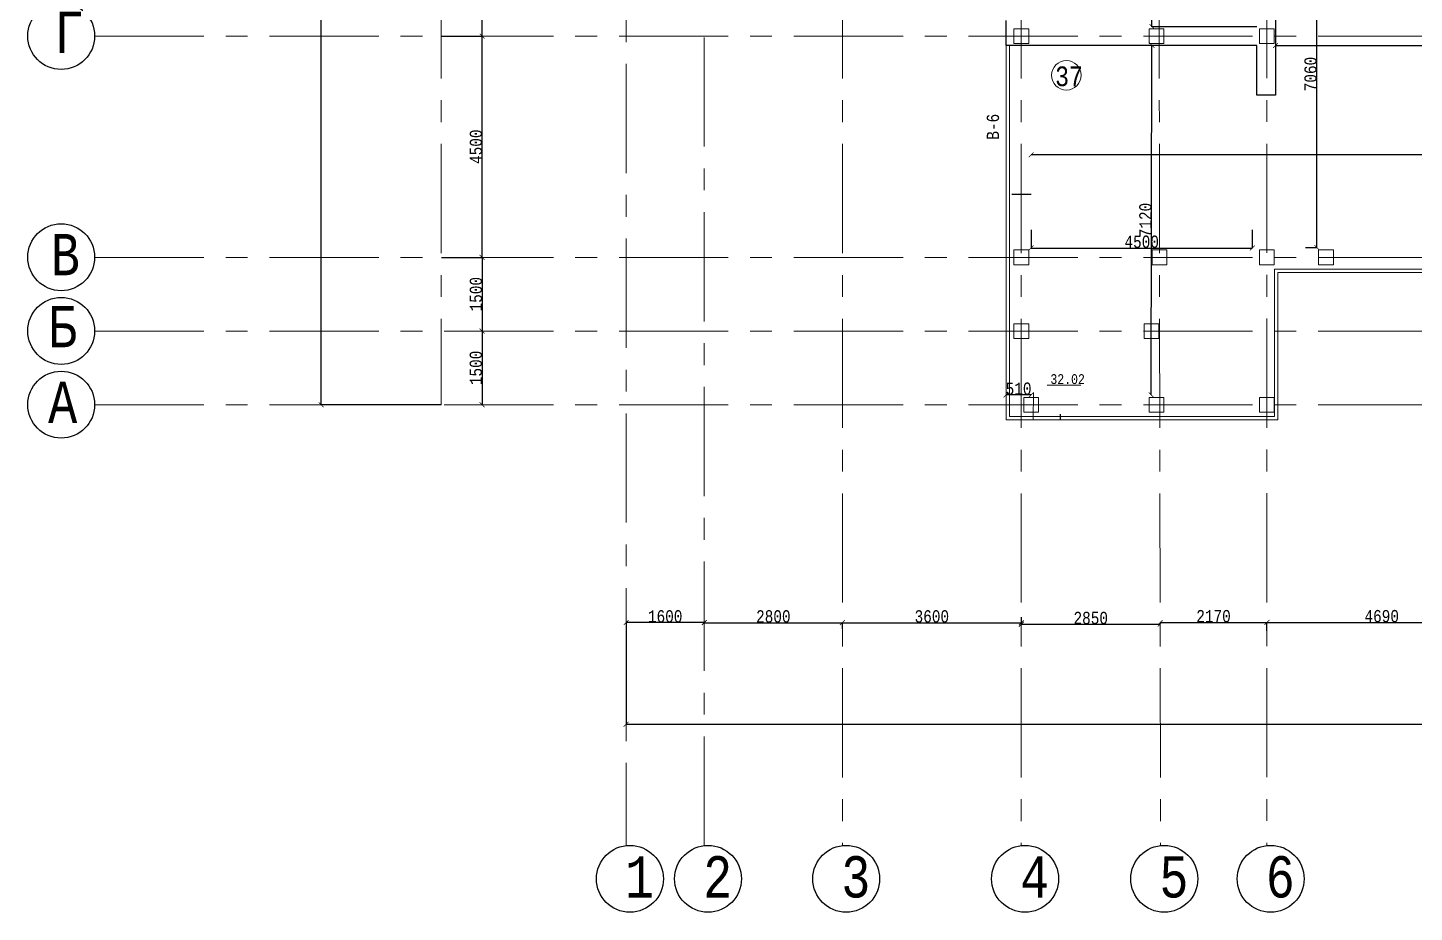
# Model space of a CAD drawing. Header units: millimetres. Extents: x -689206 to 4969298, y -1019800 to 703299.
# Drawn here: x 740475 to 768684, y -934565 to -916565 of the extents above; entities that cross this region are included whole.
import ezdxf

# ---------------------------------------------------------------- set-up
doc = ezdxf.new("R2010")
doc.units = ezdxf.units.MM
doc.linetypes.add('JIS_02_4.0', pattern=[5.5, 4, -1.5])
doc.linetypes.add('осеваяX2', pattern=[101.6, 63.5, -12.7, 12.7, -12.7])
for name, color, linetype, lineweight in [('ОКНА', 250, 'Continuous', 20), ('РАЗМЕРЫ', 7, 'Continuous', 9), ('сваи', 7, 'JIS_02_4.0', 30), ('стены', 7, 'Continuous', 20)]:
    doc.layers.add(name, color=color, linetype=linetype, lineweight=lineweight)
doc.layers.add('сетка', color=104, linetype='Continuous')
doc.layers.add('четотам', color=7, linetype='Continuous')
doc.styles.add('Аннотативный', font='isocteur.ttf', dxfattribs={"width": 0.7, "height": 250})
doc.dimstyles.new('Аннотативный', dxfattribs={"dimscale": 0, "dimtxt": 250, "dimasz": 100, "dimexe": 1.25, "dimexo": 0.625, "dimtad": 1, "dimdec": 0, "dimtxsty": 'Аннотативный', "dimblk": 'ARCHTICK', "dimcen": 2.5, "dimadec": 0, "dimazin": 0, "dimtfac": 1, "dimtdec": 0, "dimtmove": 0, "dimatfit": 3, "dimfxl": 1, "dimarcsym": 0})

# ---------------------------------------------------------------- blocks, each defined once
blk = doc.blocks.new('_ArchTick')
at = {"color": 0, "linetype": 'ByBlock', "const_width": 0.15}
blk.add_lwpolyline([(-0.5, -0.5), (0.5, 0.5)], dxfattribs=at)
blk = doc.blocks.new('*D4560')
at = {"layer": 'Defpoints', "color": 0, "lineweight": 5, "transparency": 16777216}
for p in [(763348, -916921), (763348, -916921), (763334, -924038)]:
    blk.add_point(p, dxfattribs=at)
at = {"layer": 'ОКНА', "color": 0, "lineweight": -2, "transparency": 16777216}
for p, q in [((763334, -924038), (763348, -916921)), ((763349, -916921), (763349, -916921)), ((763334, -924038), (763335, -924038))]:
    blk.add_line(p, q, dxfattribs=at)
at = {"layer": 'ОКНА', "color": 0, "lineweight": -2, "transparency": 16777216, "xscale": 100, "yscale": 100, "zscale": 100}
for p, rotation in [((763348, -916921), 89.88563864919588), ((763334, -924038), 269.8856386491959)]:
    blk.add_blockref('_ArchTick', p, dxfattribs=dict(at, rotation=rotation))
at = {"layer": 'ОКНА', "color": 0, "lineweight": 5, "transparency": 16777216, "insert": (763215, -920479), "char_height": 250, "attachment_point": 5, "rotation": 89.8856, "style": 'Аннотативный'}
blk.add_mtext('7120', dxfattribs=at)
blk = doc.blocks.new('*D4561')
at = {"layer": 'Defpoints', "color": 0, "lineweight": 5, "transparency": 16777216}
for p in [(760889, -920675), (765389, -920675), (765389, -921048)]:
    blk.add_point(p, dxfattribs=at)
at = {"layer": 'ОКНА', "color": 0, "lineweight": -2, "transparency": 16777216}
for p, q in [((760889, -920676), (760889, -921049)), ((765389, -920676), (765389, -921049)), ((760889, -921048), (765389, -921048))]:
    blk.add_line(p, q, dxfattribs=at)
at = {"layer": 'ОКНА', "color": 0, "lineweight": -2, "transparency": 16777216, "xscale": 100, "yscale": 100, "zscale": 100, "rotation": 180}
blk.add_blockref('_ArchTick', (760889, -921048), dxfattribs=at)
at = {"layer": 'ОКНА', "color": 0, "lineweight": -2, "transparency": 16777216, "xscale": 100, "yscale": 100, "zscale": 100}
blk.add_blockref('_ArchTick', (765389, -921048), dxfattribs=at)
at = {"layer": 'ОКНА', "color": 0, "lineweight": 5, "transparency": 16777216, "insert": (763139, -920922), "char_height": 250, "attachment_point": 5, "style": 'Аннотативный'}
blk.add_mtext('4500', dxfattribs=at)
blk = doc.blocks.new('*D4602')
at = {"layer": 'Defpoints', "color": 0, "linetype": 'ByBlock', "lineweight": 5, "transparency": 16777216}
for p in [(766474, -913978), (766701, -913978), (766473, -921038)]:
    blk.add_point(p, dxfattribs=at)
at = {"layer": 'РАЗМЕРЫ', "color": 0, "linetype": 'ByBlock', "lineweight": -2, "transparency": 16777216}
for p, q in [((766474, -913978), (766702, -913978)), ((766700, -921038), (766701, -913978)), ((766474, -921038), (766702, -921038))]:
    blk.add_line(p, q, dxfattribs=at)
at = {"layer": 'РАЗМЕРЫ', "color": 0, "linetype": 'ByBlock', "lineweight": -2, "transparency": 16777216, "xscale": 100, "yscale": 100, "zscale": 100}
for p, rotation in [((766701, -913978), 89.99630299813887), ((766700, -921038), 269.9963029981388)]:
    blk.add_blockref('_ArchTick', p, dxfattribs=dict(at, rotation=rotation))
at = {"layer": 'РАЗМЕРЫ', "color": 0, "linetype": 'ByBlock', "lineweight": 5, "transparency": 16777216, "insert": (766575, -917508), "char_height": 250, "attachment_point": 5, "rotation": 89.9963, "style": 'Аннотативный'}
blk.add_mtext('7060', dxfattribs=at)
blk = doc.blocks.new('*D4603')
at = {"layer": 'Defpoints', "color": 0, "linetype": 'ByBlock', "lineweight": 5, "transparency": 16777216}
for p in [(760379, -924038), (760379, -924038), (760889, -924038)]:
    blk.add_point(p, dxfattribs=at)
at = {"layer": 'РАЗМЕРЫ', "color": 0, "linetype": 'ByBlock', "lineweight": -2, "transparency": 16777216}
for p, q in [((760379, -924037), (760379, -924037)), ((760889, -924038), (760379, -924038)), ((760889, -924037), (760889, -924037))]:
    blk.add_line(p, q, dxfattribs=at)
at = {"layer": 'РАЗМЕРЫ', "color": 0, "linetype": 'ByBlock', "lineweight": -2, "transparency": 16777216, "xscale": 100, "yscale": 100, "zscale": 100, "rotation": 180}
blk.add_blockref('_ArchTick', (760379, -924038), dxfattribs=at)
at = {"layer": 'РАЗМЕРЫ', "color": 0, "linetype": 'ByBlock', "lineweight": -2, "transparency": 16777216, "xscale": 100, "yscale": 100, "zscale": 100}
blk.add_blockref('_ArchTick', (760889, -924038), dxfattribs=at)
at = {"layer": 'РАЗМЕРЫ', "color": 0, "linetype": 'ByBlock', "lineweight": 9, "transparency": 16777216, "insert": (760634, -923912), "char_height": 250, "attachment_point": 5, "style": 'Аннотативный'}
blk.add_mtext('510', dxfattribs=at)
blk = doc.blocks.new('*D4635')
at = {"layer": 'Defpoints', "color": 0, "lineweight": 5, "ltscale": 150, "transparency": 16777216}
for p in [(763348, -912262), (765489, -912262), (765481, -916545)]:
    blk.add_point(p, dxfattribs=at)
at = {"layer": 'РАЗМЕРЫ', "color": 0, "lineweight": -2, "ltscale": 150, "transparency": 16777216}
for p, q in [((765489, -912262), (763347, -912262)), ((763348, -916545), (763348, -912262)), ((765480, -916545), (763347, -916545))]:
    blk.add_line(p, q, dxfattribs=at)
at = {"layer": 'РАЗМЕРЫ', "color": 0, "lineweight": -2, "ltscale": 150, "transparency": 16777216, "xscale": 100, "yscale": 100, "zscale": 100}
for p, rotation in [((763348, -912262), 90), ((763348, -916545), 270)]:
    blk.add_blockref('_ArchTick', p, dxfattribs=dict(at, rotation=rotation))
at = {"layer": 'РАЗМЕРЫ', "color": 0, "lineweight": 5, "ltscale": 150, "transparency": 16777216, "insert": (763222, -914403), "char_height": 250, "attachment_point": 5, "rotation": 90, "style": 'Аннотативный'}
blk.add_mtext('4280', dxfattribs=at)
blk = doc.blocks.new('*D4632')
at = {"layer": 'Defpoints', "color": 0, "lineweight": 5, "ltscale": 15000, "transparency": 16777216}
for p in [(765860, -916926), (782159, -916926), (782159, -916926)]:
    blk.add_point(p, dxfattribs=at)
at = {"layer": 'сваи', "color": 0, "lineweight": -2, "ltscale": 15000, "transparency": 16777216}
for p, q in [((765860, -916926), (765860, -916927)), ((765860, -916926), (782159, -916926)), ((782159, -916925), (782159, -916925))]:
    blk.add_line(p, q, dxfattribs=at)
at = {"layer": 'сваи', "color": 0, "lineweight": -2, "ltscale": 15000, "transparency": 16777216, "xscale": 100, "yscale": 100, "zscale": 100, "rotation": 180}
blk.add_blockref('_ArchTick', (765860, -916926), dxfattribs=at)
at = {"layer": 'сваи', "color": 0, "lineweight": -2, "ltscale": 15000, "transparency": 16777216, "xscale": 100, "yscale": 100, "zscale": 100}
blk.add_blockref('_ArchTick', (782159, -916926), dxfattribs=at)
at = {"layer": 'сваи', "color": 0, "lineweight": 5, "ltscale": 15000, "transparency": 16777216, "insert": (774010, -916800), "char_height": 250, "attachment_point": 5, "style": 'Аннотативный'}
blk.add_mtext('16300', dxfattribs=at)
blk = doc.blocks.new('*D4674')
at = {"layer": 'Defpoints', "color": 0, "lineweight": 5, "ltscale": 35, "transparency": 16777216}
for p in [(748889, -913788), (749720, -913788), (748889, -916736)]:
    blk.add_point(p, dxfattribs=at)
at = {"layer": 'РАЗМЕРЫ', "color": 0, "lineweight": -2, "ltscale": 35, "transparency": 16777216}
for p, q in [((748890, -913788), (749721, -913788)), ((749720, -916736), (749720, -913788)), ((748890, -916736), (749721, -916736))]:
    blk.add_line(p, q, dxfattribs=at)
at = {"layer": 'РАЗМЕРЫ', "color": 0, "lineweight": -2, "ltscale": 35, "transparency": 16777216, "xscale": 100, "yscale": 100, "zscale": 100}
for p, rotation in [((749720, -913788), 90), ((749720, -916736), 270)]:
    blk.add_blockref('_ArchTick', p, dxfattribs=dict(at, rotation=rotation))
at = {"layer": 'РАЗМЕРЫ', "color": 0, "lineweight": 5, "ltscale": 35, "transparency": 16777216, "insert": (749595, -915262), "char_height": 250, "attachment_point": 5, "rotation": 90, "style": 'Аннотативный'}
blk.add_mtext('2950', dxfattribs=at)
blk = doc.blocks.new('*D4675')
at = {"layer": 'Defpoints', "color": 0, "lineweight": 5, "ltscale": 35, "transparency": 16777216}
for p in [(748889, -916736), (749720, -916736), (748889, -921238)]:
    blk.add_point(p, dxfattribs=at)
at = {"layer": 'РАЗМЕРЫ', "color": 0, "lineweight": -2, "ltscale": 35, "transparency": 16777216}
for p, q in [((748890, -916736), (749721, -916736)), ((749720, -921238), (749720, -916736)), ((748890, -921238), (749721, -921238))]:
    blk.add_line(p, q, dxfattribs=at)
at = {"layer": 'РАЗМЕРЫ', "color": 0, "lineweight": -2, "ltscale": 35, "transparency": 16777216, "xscale": 100, "yscale": 100, "zscale": 100}
for p, rotation in [((749720, -916736), 90), ((749720, -921238), 270)]:
    blk.add_blockref('_ArchTick', p, dxfattribs=dict(at, rotation=rotation))
at = {"layer": 'РАЗМЕРЫ', "color": 0, "lineweight": 5, "ltscale": 35, "transparency": 16777216, "insert": (749595, -918987), "char_height": 250, "attachment_point": 5, "rotation": 90, "style": 'Аннотативный'}
blk.add_mtext('4500', dxfattribs=at)
blk = doc.blocks.new('*D4676')
at = {"layer": 'Defpoints', "color": 0, "lineweight": 5, "ltscale": 35, "transparency": 16777216}
for p in [(749720, -921238), (749720, -922738), (749720, -922738)]:
    blk.add_point(p, dxfattribs=at)
at = {"layer": 'РАЗМЕРЫ', "color": 0, "lineweight": -2, "ltscale": 35, "transparency": 16777216}
for p, q in [((749720, -921238), (749720, -922738)), ((749721, -921238), (749721, -921238)), ((749721, -922738), (749721, -922738))]:
    blk.add_line(p, q, dxfattribs=at)
at = {"layer": 'РАЗМЕРЫ', "color": 0, "lineweight": -2, "ltscale": 35, "transparency": 16777216, "xscale": 100, "yscale": 100, "zscale": 100}
for p, rotation in [((749720, -921238), 90), ((749720, -922738), 270)]:
    blk.add_blockref('_ArchTick', p, dxfattribs=dict(at, rotation=rotation))
at = {"layer": 'РАЗМЕРЫ', "color": 0, "lineweight": 5, "ltscale": 35, "transparency": 16777216, "insert": (749595, -921988), "char_height": 250, "attachment_point": 5, "rotation": 90, "style": 'Аннотативный'}
blk.add_mtext('1500', dxfattribs=at)
blk = doc.blocks.new('*D4677')
at = {"layer": 'Defpoints', "color": 0, "lineweight": 5, "ltscale": 35, "transparency": 16777216}
for p in [(749719, -922738), (749719, -924238), (749719, -924238)]:
    blk.add_point(p, dxfattribs=at)
at = {"layer": 'РАЗМЕРЫ', "color": 0, "lineweight": -2, "ltscale": 35, "transparency": 16777216}
for p, q in [((749719, -922738), (749719, -924238)), ((749720, -922738), (749720, -922738)), ((749720, -924238), (749720, -924238))]:
    blk.add_line(p, q, dxfattribs=at)
at = {"layer": 'РАЗМЕРЫ', "color": 0, "lineweight": -2, "ltscale": 35, "transparency": 16777216, "xscale": 100, "yscale": 100, "zscale": 100}
for p, rotation in [((749719, -922738), 90), ((749719, -924238), 270)]:
    blk.add_blockref('_ArchTick', p, dxfattribs=dict(at, rotation=rotation))
at = {"layer": 'РАЗМЕРЫ', "color": 0, "lineweight": 5, "ltscale": 35, "transparency": 16777216, "insert": (749593, -923488), "char_height": 250, "attachment_point": 5, "rotation": 90, "style": 'Аннотативный'}
blk.add_mtext('1500', dxfattribs=at)
blk = doc.blocks.new('*D4687')
at = {"layer": 'Defpoints', "color": 0, "lineweight": 5, "ltscale": 35, "transparency": 16777216}
for p in [(746446, -886534), (748889, -886534), (748889, -924238)]:
    blk.add_point(p, dxfattribs=at)
at = {"layer": 'РАЗМЕРЫ', "color": 0, "lineweight": -2, "ltscale": 35, "transparency": 16777216}
for p, q in [((748888, -886534), (746445, -886534)), ((746446, -924238), (746446, -886534)), ((748888, -924238), (746445, -924238))]:
    blk.add_line(p, q, dxfattribs=at)
at = {"layer": 'РАЗМЕРЫ', "color": 0, "lineweight": -2, "ltscale": 35, "transparency": 16777216, "xscale": 100, "yscale": 100, "zscale": 100}
for p, rotation in [((746446, -886534), 90), ((746446, -924238), 270)]:
    blk.add_blockref('_ArchTick', p, dxfattribs=dict(at, rotation=rotation))
at = {"layer": 'РАЗМЕРЫ', "color": 0, "lineweight": 5, "ltscale": 35, "transparency": 16777216, "insert": (746321, -905386), "char_height": 250, "attachment_point": 5, "rotation": 90, "style": 'Аннотативный'}
blk.add_mtext('37703', dxfattribs=at)
blk = doc.blocks.new('*D4688')
at = {"layer": 'Defpoints', "color": 0, "lineweight": 5, "ltscale": 35, "transparency": 16777216}
for p in [(754239, -928672), (757050, -928672), (757050, -928799)]:
    blk.add_point(p, dxfattribs=at)
at = {"layer": 'РАЗМЕРЫ', "color": 0, "lineweight": -2, "ltscale": 35, "transparency": 16777216}
for p, q in [((754239, -928671), (754239, -928670)), ((754239, -928672), (757050, -928672)), ((757050, -928799), (757050, -928670))]:
    blk.add_line(p, q, dxfattribs=at)
at = {"layer": 'РАЗМЕРЫ', "color": 0, "lineweight": -2, "ltscale": 35, "transparency": 16777216, "xscale": 100, "yscale": 100, "zscale": 100, "rotation": 180}
blk.add_blockref('_ArchTick', (754239, -928672), dxfattribs=at)
at = {"layer": 'РАЗМЕРЫ', "color": 0, "lineweight": -2, "ltscale": 35, "transparency": 16777216, "xscale": 100, "yscale": 100, "zscale": 100}
blk.add_blockref('_ArchTick', (757050, -928672), dxfattribs=at)
at = {"layer": 'РАЗМЕРЫ', "color": 0, "lineweight": 5, "ltscale": 35, "transparency": 16777216, "insert": (755644, -928546), "char_height": 250, "attachment_point": 5, "style": 'Аннотативный'}
blk.add_mtext('2800', dxfattribs=at)
blk = doc.blocks.new('*D4689')
at = {"layer": 'Defpoints', "color": 0, "lineweight": 5, "ltscale": 35, "transparency": 16777216}
for p in [(760689, -928558), (757050, -928672), (760689, -928672)]:
    blk.add_point(p, dxfattribs=at)
at = {"layer": 'РАЗМЕРЫ', "color": 0, "lineweight": -2, "ltscale": 35, "transparency": 16777216}
for p, q in [((760689, -928558), (760689, -928673)), ((757050, -928671), (757050, -928670)), ((757050, -928672), (760689, -928672))]:
    blk.add_line(p, q, dxfattribs=at)
at = {"layer": 'РАЗМЕРЫ', "color": 0, "lineweight": -2, "ltscale": 35, "transparency": 16777216, "xscale": 100, "yscale": 100, "zscale": 100, "rotation": 180}
blk.add_blockref('_ArchTick', (757050, -928672), dxfattribs=at)
at = {"layer": 'РАЗМЕРЫ', "color": 0, "lineweight": -2, "ltscale": 35, "transparency": 16777216, "xscale": 100, "yscale": 100, "zscale": 100}
blk.add_blockref('_ArchTick', (760689, -928672), dxfattribs=at)
at = {"layer": 'РАЗМЕРЫ', "color": 0, "lineweight": 5, "ltscale": 35, "transparency": 16777216, "insert": (758869, -928546), "char_height": 250, "attachment_point": 5, "style": 'Аннотативный'}
blk.add_mtext('3600', dxfattribs=at)
blk = doc.blocks.new('*D4690')
at = {"layer": 'Defpoints', "color": 0, "lineweight": 5, "ltscale": 35, "transparency": 16777216}
for p in [(760689, -928672), (763514, -928703), (763514, -928703)]:
    blk.add_point(p, dxfattribs=at)
at = {"layer": 'РАЗМЕРЫ', "color": 0, "lineweight": -2, "ltscale": 35, "transparency": 16777216}
for p, q in [((760689, -928672), (760689, -928704)), ((760689, -928703), (763514, -928703)), ((763514, -928703), (763514, -928702))]:
    blk.add_line(p, q, dxfattribs=at)
at = {"layer": 'РАЗМЕРЫ', "color": 0, "lineweight": -2, "ltscale": 35, "transparency": 16777216, "xscale": 100, "yscale": 100, "zscale": 100, "rotation": 180}
blk.add_blockref('_ArchTick', (760689, -928703), dxfattribs=at)
at = {"layer": 'РАЗМЕРЫ', "color": 0, "lineweight": -2, "ltscale": 35, "transparency": 16777216, "xscale": 100, "yscale": 100, "zscale": 100}
blk.add_blockref('_ArchTick', (763514, -928703), dxfattribs=at)
at = {"layer": 'РАЗМЕРЫ', "color": 0, "lineweight": 5, "ltscale": 35, "transparency": 16777216, "insert": (762102, -928578), "char_height": 250, "attachment_point": 5, "style": 'Аннотативный'}
blk.add_mtext('2850', dxfattribs=at)
blk = doc.blocks.new('*D4691')
at = {"layer": 'Defpoints', "color": 0, "lineweight": 5, "ltscale": 35, "transparency": 16777216}
for p in [(763514, -928667), (765685, -928667), (765685, -928842)]:
    blk.add_point(p, dxfattribs=at)
at = {"layer": 'РАЗМЕРЫ', "color": 0, "lineweight": -2, "ltscale": 35, "transparency": 16777216}
for p, q in [((763514, -928666), (763514, -928666)), ((763514, -928667), (765685, -928667)), ((765685, -928841), (765685, -928666))]:
    blk.add_line(p, q, dxfattribs=at)
at = {"layer": 'РАЗМЕРЫ', "color": 0, "lineweight": -2, "ltscale": 35, "transparency": 16777216, "xscale": 100, "yscale": 100, "zscale": 100, "rotation": 180}
blk.add_blockref('_ArchTick', (763514, -928667), dxfattribs=at)
at = {"layer": 'РАЗМЕРЫ', "color": 0, "lineweight": -2, "ltscale": 35, "transparency": 16777216, "xscale": 100, "yscale": 100, "zscale": 100}
blk.add_blockref('_ArchTick', (765685, -928667), dxfattribs=at)
at = {"layer": 'РАЗМЕРЫ', "color": 0, "lineweight": 5, "ltscale": 35, "transparency": 16777216, "insert": (764600, -928541), "char_height": 250, "attachment_point": 5, "style": 'Аннотативный'}
blk.add_mtext('2170', dxfattribs=at)
blk = doc.blocks.new('*D4645')
at = {"layer": 'Defpoints', "color": 0, "lineweight": 5, "ltscale": 35, "transparency": 16777216}
for p in [(770359, -928559), (765685, -928667), (770359, -928667)]:
    blk.add_point(p, dxfattribs=at)
at = {"layer": 'РАЗМЕРЫ', "color": 0, "lineweight": -2, "ltscale": 35, "transparency": 16777216}
for p, q in [((770359, -928559), (770359, -928668)), ((765685, -928666), (765685, -928666)), ((765685, -928667), (770359, -928667))]:
    blk.add_line(p, q, dxfattribs=at)
at = {"layer": 'РАЗМЕРЫ', "color": 0, "lineweight": -2, "ltscale": 35, "transparency": 16777216, "xscale": 100, "yscale": 100, "zscale": 100, "rotation": 180}
blk.add_blockref('_ArchTick', (765685, -928667), dxfattribs=at)
at = {"layer": 'РАЗМЕРЫ', "color": 0, "lineweight": -2, "ltscale": 35, "transparency": 16777216, "xscale": 100, "yscale": 100, "zscale": 100}
blk.add_blockref('_ArchTick', (770359, -928667), dxfattribs=at)
at = {"layer": 'РАЗМЕРЫ', "color": 0, "lineweight": 5, "ltscale": 35, "transparency": 16777216, "insert": (768022, -928541), "char_height": 250, "attachment_point": 5, "style": 'Аннотативный'}
blk.add_mtext('4690', dxfattribs=at)
blk = doc.blocks.new('*D4656')
at = {"layer": 'Defpoints', "color": 0, "lineweight": 5, "ltscale": 35, "transparency": 16777216}
for p in [(752650, -928663), (804781, -928663), (804781, -930740)]:
    blk.add_point(p, dxfattribs=at)
at = {"layer": 'РАЗМЕРЫ', "color": 0, "lineweight": -2, "ltscale": 35, "transparency": 16777216}
for p, q in [((752650, -928664), (752650, -930742)), ((804781, -928664), (804781, -930742)), ((752650, -930740), (804781, -930740))]:
    blk.add_line(p, q, dxfattribs=at)
at = {"layer": 'РАЗМЕРЫ', "color": 0, "lineweight": -2, "ltscale": 35, "transparency": 16777216, "xscale": 100, "yscale": 100, "zscale": 100, "rotation": 180}
blk.add_blockref('_ArchTick', (752650, -930740), dxfattribs=at)
at = {"layer": 'РАЗМЕРЫ', "color": 0, "lineweight": -2, "ltscale": 35, "transparency": 16777216, "xscale": 100, "yscale": 100, "zscale": 100}
blk.add_blockref('_ArchTick', (804781, -930740), dxfattribs=at)
at = {"layer": 'РАЗМЕРЫ', "color": 0, "lineweight": 5, "ltscale": 35, "transparency": 16777216, "insert": (778715, -930615), "char_height": 250, "attachment_point": 5, "style": 'Аннотативный'}
blk.add_mtext('52131', dxfattribs=at)
blk = doc.blocks.new('*D4657')
at = {"layer": 'Defpoints', "color": 0, "lineweight": 5, "ltscale": 35, "transparency": 16777216}
for p in [(752650, -928670), (752650, -928670), (754239, -928670)]:
    blk.add_point(p, dxfattribs=at)
at = {"layer": 'РАЗМЕРЫ', "color": 0, "lineweight": -2, "ltscale": 35, "transparency": 16777216}
for p, q in [((752650, -928670), (752650, -928669)), ((754239, -928670), (752650, -928670)), ((754239, -928670), (754239, -928669))]:
    blk.add_line(p, q, dxfattribs=at)
at = {"layer": 'РАЗМЕРЫ', "color": 0, "lineweight": -2, "ltscale": 35, "transparency": 16777216, "xscale": 100, "yscale": 100, "zscale": 100, "rotation": 180}
blk.add_blockref('_ArchTick', (752650, -928670), dxfattribs=at)
at = {"layer": 'РАЗМЕРЫ', "color": 0, "lineweight": -2, "ltscale": 35, "transparency": 16777216, "xscale": 100, "yscale": 100, "zscale": 100}
blk.add_blockref('_ArchTick', (754239, -928670), dxfattribs=at)
at = {"layer": 'РАЗМЕРЫ', "color": 0, "lineweight": 5, "ltscale": 35, "transparency": 16777216, "insert": (753444, -928545), "char_height": 250, "attachment_point": 5, "style": 'Аннотативный'}
blk.add_mtext('1600', dxfattribs=at)
blk = doc.blocks.new('*D4696')
at = {"layer": 'Defpoints', "color": 0, "lineweight": 5, "ltscale": 35, "transparency": 16777216}
for p in [(760889, -919152), (760889, -919152), (787039, -919152)]:
    blk.add_point(p, dxfattribs=at)
at = {"layer": 'РАЗМЕРЫ', "color": 0, "lineweight": -2, "ltscale": 35, "transparency": 16777216}
for p, q in [((760889, -919152), (760889, -919151)), ((787039, -919152), (760889, -919152)), ((787039, -919152), (787039, -919151))]:
    blk.add_line(p, q, dxfattribs=at)
at = {"layer": 'РАЗМЕРЫ', "color": 0, "lineweight": -2, "ltscale": 35, "transparency": 16777216, "xscale": 100, "yscale": 100, "zscale": 100, "rotation": 180}
blk.add_blockref('_ArchTick', (760889, -919152), dxfattribs=at)
at = {"layer": 'РАЗМЕРЫ', "color": 0, "lineweight": -2, "ltscale": 35, "transparency": 16777216, "xscale": 100, "yscale": 100, "zscale": 100}
blk.add_blockref('_ArchTick', (787039, -919152), dxfattribs=at)
at = {"layer": 'РАЗМЕРЫ', "color": 0, "lineweight": 5, "ltscale": 35, "transparency": 16777216, "insert": (773964, -919027), "char_height": 250, "attachment_point": 5, "style": 'Аннотативный'}
blk.add_mtext('26150', dxfattribs=at)

msp = doc.modelspace()

# ---------------------------------------------------------------- linework, layer by layer
at = {"layer": 'ОКНА', "color": 0, "lineweight": 9}
for p, q in [((770119.2, -921477.8), (765837.2, -921477.8)), ((770049.2, -921547.8), (765907.2, -921547.8))]:
    msp.add_line(p, q, dxfattribs=at)
at = {"layer": 'ОКНА', "color": 7, "lineweight": 30, "true_color": 0xffffff}
msp.add_line((761482.3, -924427.8), (761482.3, -924547.8), dxfattribs=at)
at = {"layer": 'РАЗМЕРЫ', "linetype": 'осеваяX2', "lineweight": 5, "ltscale": 35}
for p, q in [((754239.1, -933208.1), (754239.1, -883370.4)), ((757049.8, -883370.4), (757049.8, -933208.1)), ((763441.2, -883370.4), (763521.3, -933208.1)), ((765685.2, -883366.8), (765685.2, -933208.1)), ((752649.8, -895965.8), (752649.8, -933208.1))]:
    msp.add_line(p, q, dxfattribs=at)
at = {"layer": 'РАЗМЕРЫ', "lineweight": 30, "ltscale": 35}
for p, q in [((760379.1, -916925.7), (760379.1, -916418.3)), ((765480.6, -917940.1), (765480.6, -916925.7)), ((765859.9, -916927.1), (765859.9, -917940.1)), ((765859.9, -917940.1), (765480.6, -917940.1))]:
    msp.add_line(p, q, dxfattribs=at)
at = {"layer": 'РАЗМЕРЫ', "lineweight": 9}
for p, q in [((760379.1, -924547.8), (760379.1, -916925.7)), ((760449.1, -924477.8), (760449.1, -916925.7))]:
    msp.add_line(p, q, dxfattribs=at)
at = {"layer": 'РАЗМЕРЫ', "lineweight": 30}
msp.add_line((765480.6, -916925.7), (760379.1, -916925.7), dxfattribs=at)
at = {"layer": 'РАЗМЕРЫ'}
msp.add_line((761212.4, -923839.9), (761901.7, -923839.9), dxfattribs=at)
at = {"layer": 'РАЗМЕРЫ', "lineweight": 0, "ltscale": 35}
msp.add_line((760939.1, -923987.8), (760930.7, -924547.8), dxfattribs=at)
at = {"layer": 'РАЗМЕРЫ', "lineweight": 9, "ltscale": 35}
for p, q in [((765907.2, -924547.8), (760379.1, -924547.8)), ((765837.2, -924477.8), (760449.1, -924477.8))]:
    msp.add_line(p, q, dxfattribs=at)
at = {"layer": 'сетка', "color": 0}
for centre in [(741155.7, -916733.6), (741155.7, -921235.6), (741155.7, -922735.6), (741155.7, -924235.6), (752726.7, -933884.5), (754316, -933884.5), (757126.7, -933884.5), (760766, -933884.5), (763598.1, -933884.5), (765762.1, -933884.5)]:
    msp.add_circle(centre, 680.7, dxfattribs=at)
at = {"layer": 'стены', "linetype": 'осеваяX2', "lineweight": 5, "ltscale": 35}
for p, q in [((748889.1, -883370.4), (748889.1, -924237.8)), ((760689.1, -883370.4), (760689.1, -933208.1)), ((741836.4, -916735.8), (808889.1, -916735.8)), ((741836.4, -921237.8), (808889.1, -921237.8)), ((741836.4, -922737.8), (808889.1, -922737.8)), ((741836.4, -924237.8), (808889.1, -924237.8))]:
    msp.add_line(p, q, dxfattribs=at)
at = {"layer": 'стены', "lineweight": 30}
msp.add_line((765859.8, -916183.5), (765859.9, -916925.7), dxfattribs=at)
at = {"layer": 'стены', "color": 7, "lineweight": 30, "true_color": 0xffffff}
msp.add_line((760499.1, -919954.8), (760889.1, -919954.8), dxfattribs=at)
at = {"layer": 'стены', "lineweight": 9}
for p, q in [((765837.2, -921477.8), (765837.2, -924477.8)), ((765907.2, -921547.8), (765907.2, -924547.8))]:
    msp.add_line(p, q, dxfattribs=at)
at = {"layer": 'стены'}
msp.add_line((760379.1, -923155.3), (760379.1, -923175.8), dxfattribs=at)
at = {"layer": 'стены', "lineweight": 20}
for points in [[(760539.1, -916585.8), (760839.1, -916585.8), (760839.1, -916885.8), (760539.1, -916885.8)], [(763289.1, -916585.8), (763589.1, -916585.8), (763589.1, -916885.8), (763289.1, -916885.8)], [(765535.2, -916585.8), (765835.2, -916585.8), (765835.2, -916885.8), (765535.2, -916885.8)], [(760539.1, -921087.8), (760839.1, -921087.8), (760839.1, -921387.8), (760539.1, -921387.8)], [(763352, -921087.8), (763652, -921087.8), (763652, -921387.8), (763352, -921387.8)], [(765535.2, -921087.8), (765835.2, -921087.8), (765835.2, -921387.8), (765535.2, -921387.8)], [(766739.1, -921087.8), (767039.1, -921087.8), (767039.1, -921387.8), (766739.1, -921387.8)], [(760539.1, -922587.8), (760839.1, -922587.8), (760839.1, -922887.8), (760539.1, -922887.8)], [(763186.3, -922587.8), (763486.3, -922587.8), (763486.3, -922887.8), (763186.3, -922887.8)], [(760739.1, -924087.8), (761039.1, -924087.8), (761039.1, -924387.8), (760739.1, -924387.8)], [(763289.1, -924087.8), (763589.1, -924087.8), (763589.1, -924387.8), (763289.1, -924387.8)], [(765535.2, -924087.8), (765835.2, -924087.8), (765835.2, -924387.8), (765535.2, -924387.8)]]:
    msp.add_lwpolyline(points, close=True, dxfattribs=at)
at = {"layer": 'четотам', "lineweight": 13}
msp.add_circle((761606.4, -917533.5), 300, dxfattribs=at)

# ---------------------------------------------------------------- texts
at = {"layer": 'РАЗМЕРЫ', "lineweight": 5, "ltscale": 35, "char_height": 841.3, "width": 7009.377, "attachment_point": 1, "style": 'Аннотативный'}
for s, insert in [('Г', (741020, -916239.2)), ('В', (740945.8, -920761.5)), ('Б', (740890.7, -922226.1)), ('А', (740890.7, -923766.1)), ('1', (752627.8, -933423.5)), ('2', (754217.1, -933423.5)), ('3', (757027.8, -933423.5)), ('4', (760667.1, -933423.5)), ('5', (763499.3, -933423.5)), ('6', (765663.3, -933423.5))]:
    msp.add_mtext(s, dxfattribs=dict(at, insert=insert))
at = {"layer": 'РАЗМЕРЫ', "lineweight": 13, "ltscale": 150, "insert": (761378.4, -917353.6), "char_height": 401.1, "width": 1460, "attachment_point": 1, "style": 'Аннотативный'}
msp.add_mtext('37', dxfattribs=at)
at = {"layer": 'РАЗМЕРЫ', "lineweight": 20, "ltscale": 150, "insert": (759986.4, -918843.5), "char_height": 250, "width": 922.913, "attachment_point": 1, "rotation": 90, "style": 'Аннотативный'}
msp.add_mtext('В-6', dxfattribs=at)
at = {"layer": 'РАЗМЕРЫ', "insert": (761280.7, -923615.8), "char_height": 200, "width": 656.117, "attachment_point": 1, "style": 'Аннотативный'}
msp.add_mtext('32.02', dxfattribs=at)

# ---------------------------------------------------------------- dimensions: what is measured, and where the dimension line sits
at = {"layer": 'ОКНА', "lineweight": 5}
dim = msp.add_aligned_dim(p1=(763333.7, -924037.8), p2=(763347.9, -916920.7), distance=0, text='7120', dimstyle='Аннотативный', dxfattribs=at)
dim.commit()
dim.dimension.update_dxf_attribs({"geometry": '*D4560', "text_midpoint": (763215.2, -920479)})
dim = msp.add_aligned_dim(p1=(760889.1, -920675), p2=(765389.2, -920675), distance=-373, dimstyle='Аннотативный', dxfattribs=at)
dim.commit()
dim.dimension.update_dxf_attribs({"geometry": '*D4561', "text_midpoint": (763139.1, -920922.4)})
at = {"layer": 'РАЗМЕРЫ', "lineweight": 5, "ltscale": 35}
for base, p1, p2, picture, middle in [((746446.4, -886534.5), (748889.1, -924237.8), (748889.1, -886534.5), '*D4687', (746320.8, -905386.1)), ((749720.1, -922737.8), (749720.1, -921237.8), (749720.1, -922737.8), '*D4676', (749594.5, -921987.8)), ((749718.9, -924237.8), (749718.9, -922737.8), (749718.9, -924237.8), '*D4677', (749593.3, -923487.8))]:
    dim = msp.add_linear_dim(base=base, p1=p1, p2=p2, angle=90, dimstyle='Аннотативный', dxfattribs=at)
    dim.commit()
    dim.dimension.update_dxf_attribs({"geometry": picture, "text_midpoint": middle})
at = {"layer": 'РАЗМЕРЫ', "lineweight": 5, "ltscale": 150}
dim = msp.add_linear_dim(base=(763347.9, -912261.7), p1=(765480.6, -916545), p2=(765489.2, -912261.7), angle=90, text='4280', dimstyle='Аннотативный', dxfattribs=at)
dim.commit()
dim.dimension.update_dxf_attribs({"geometry": '*D4635', "text_midpoint": (763222.3, -914403.4)})
at = {"layer": 'РАЗМЕРЫ', "lineweight": 5, "ltscale": 35}
for base, p1, p2, text, picture, middle in [((749720.1, -913787.8), (748889.1, -916735.8), (748889.1, -913787.8), '2950', '*D4674', (749594.5, -915261.8)), ((749720.1, -916735.8), (748889.1, -921237.8), (748889.1, -916735.8), '4500', '*D4675', (749594.5, -918986.8))]:
    dim = msp.add_linear_dim(base=base, p1=p1, p2=p2, angle=90, text=text, dimstyle='Аннотативный', dxfattribs=at)
    dim.commit()
    dim.dimension.update_dxf_attribs({"geometry": picture, "text_midpoint": middle})
at = {"layer": 'РАЗМЕРЫ', "linetype": 'ByBlock', "lineweight": 5}
dim = msp.add_aligned_dim(p1=(766473.1, -921037.8), p2=(766473.6, -913977.8), distance=-227.2, dimstyle='Аннотативный', dxfattribs=at)
dim.commit()
dim.dimension.update_dxf_attribs({"geometry": '*D4602', "text_midpoint": (766575, -917507.8)})
at = {"layer": 'РАЗМЕРЫ', "lineweight": 5, "ltscale": 35}
for base, p1, p2, picture, middle in [((760889.1, -919152.3), (787039.2, -919152.3), (760889.1, -919152.3), '*D4696', (773964.2, -919026.6)), ((804780.6, -930740.4), (752649.8, -928663.3), (804780.6, -928663.3), '*D4656', (778715.2, -930614.8))]:
    dim = msp.add_linear_dim(base=base, p1=p1, p2=p2, dimstyle='Аннотативный', dxfattribs=at)
    dim.commit()
    dim.dimension.update_dxf_attribs({"geometry": picture, "text_midpoint": middle})
at = {"layer": 'РАЗМЕРЫ', "color": 18, "linetype": 'ByBlock', "lineweight": 9, "true_color": 0x000000}
dim = msp.add_aligned_dim(p1=(760889.1, -924037.8), p2=(760379.1, -924037.8), distance=0, dimstyle='Аннотативный', dxfattribs=at)
dim.commit()
dim.dimension.update_dxf_attribs({"geometry": '*D4603', "text_midpoint": (760634.1, -923912.2)})
at = {"layer": 'РАЗМЕРЫ', "lineweight": 5, "ltscale": 35}
for base, p1, p2, text, picture, middle in [((752649.8, -928670.4), (754239.1, -928670.4), (752649.8, -928670.4), '1600', '*D4657', (753444.4, -928544.8)), ((757049.8, -928671.7), (754239.1, -928671.7), (757049.8, -928799.3), '2800', '*D4688', (755644.4, -928546.1)), ((760689.1, -928671.7), (757049.8, -928671.7), (760689.1, -928557.9), '3600', '*D4689', (758869.4, -928546.1)), ((763514, -928703.2), (760689.1, -928671.7), (763514, -928703.2), '2850', '*D4690', (762101.6, -928577.6)), ((765685.2, -928667.1), (763513.8, -928667.1), (765685.2, -928842), '2170', '*D4691', (764599.5, -928541.4)), ((770359.2, -928667.1), (765685.2, -928667.1), (770359.2, -928558.5), '4690', '*D4645', (768022.2, -928541.4))]:
    dim = msp.add_linear_dim(base=base, p1=p1, p2=p2, text=text, dimstyle='Аннотативный', dxfattribs=at)
    dim.commit()
    dim.dimension.update_dxf_attribs({"geometry": picture, "text_midpoint": middle})
at = {"layer": 'сваи', "lineweight": 5, "ltscale": 15000}
dim = msp.add_linear_dim(base=(782159.2, -916925.8), p1=(765859.9, -916925.7), p2=(782159.2, -916925.8), text='16300', dimstyle='Аннотативный', dxfattribs=at)
dim.commit()
dim.dimension.update_dxf_attribs({"geometry": '*D4632', "text_midpoint": (774009.5, -916800.2)})

doc.saveas('drawing.dxf')
